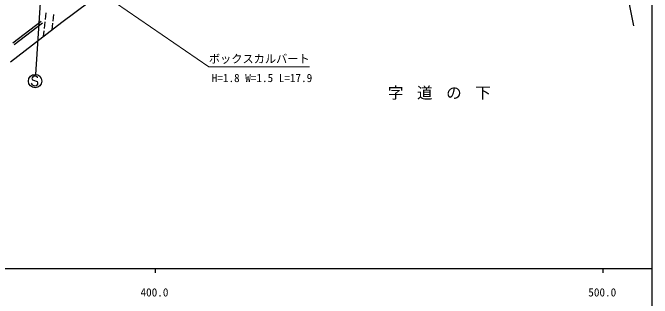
# Model space of a CAD drawing. Units: millimetres at full size, sheet at 1:1000; details may follow other scales. Extents: x 40000 to 680000, y 20000 to 380000.
# Drawn here: x 436202 to 579000, y 198357 to 262039 of the extents above; entities that cross this region are included whole.
import ezdxf
from ezdxf.enums import TextEntityAlignment as Align

# ---------------------------------------------------------------- set-up
doc = ezdxf.new("R2010")
doc.units = ezdxf.units.MM
doc.header["$LTSCALE"] = 1000
for name, color, linetype, lineweight in [('M-BGD', 7, 'Continuous', 25), ('M-BMK-OTRS', 5, 'Continuous', 25), ('M-STR-HTXT', 7, 'Continuous', 13), ('M-STR-STRC', 7, 'Continuous', 25), ('M-TTL-BAND', 7, 'Continuous', 25)]:
    doc.layers.add(name, color=color, linetype=linetype, lineweight=lineweight)
doc.layers.add('M-BMK-HTXT', color=7, linetype='Continuous')
doc.styles.add('ＭＳ ゴシック', font='')
doc.styles.get('ＭＳ ゴシック').set_extended_font_data('MS Gothic')

msp = doc.modelspace()

# ---------------------------------------------------------------- linework, layer by layer
at = {"layer": 'M-BGD'}
for p, q in [((443611, 261997), (443442, 260507)), ((445291, 261691), (445137, 260199)), ((443386, 260010), (443217, 258519)), ((436518, 254939), (442851, 259813)), ((445086, 259701), (444937, 258246)), ((443161, 258022), (443018, 256762))]:
    msp.add_line(p, q, dxfattribs=at)
msp.add_lwpolyline([(435680, 251089), (447164, 259967), (453259, 264459), (460351, 268729)], dxfattribs=at)
at = {"layer": 'M-BMK-OTRS'}
msp.add_line((574927, 259124), (565891, 303207), dxfattribs=at)
at = {"layer": 'M-STR-HTXT'}
msp.add_lwpolyline([(446103, 273233), (480000, 250000), (502500, 250000)], dxfattribs=at)
at = {"layer": 'M-STR-STRC'}
for p, q in [((443028, 276007), (441282, 248300)), ((436213, 255335), (442546, 260209)), ((440497, 247533), (440473, 247362)), ((440473, 247362), (440602, 247089)), ((440690, 247741), (440497, 247533)), ((440602, 247089), (440828, 246979)), ((440887, 247880), (440690, 247741)), ((441136, 247930), (440887, 247880)), ((441309, 247906), (441136, 247930)), ((441526, 247797), (441309, 247906)), ((441691, 247685), (441526, 247797)), ((441742, 247518), (441691, 247685)), ((440477, 246200), (440418, 246365)), ((440603, 245934), (440477, 246200)), ((440758, 245823), (440603, 245934)), ((440977, 245711), (440758, 245823)), ((440828, 246979), (441627, 246696)), ((441158, 245685), (440977, 245711)), ((441409, 245728), (441158, 245685)), ((441596, 245872), (441409, 245728)), ((441702, 246096), (441596, 245872)), ((441627, 246696), (441747, 246437)), ((441747, 246437), (441702, 246096))]:
    msp.add_line(p, q, dxfattribs=at)
msp.add_circle((441184, 246803), 1500, dxfattribs=at)
at = {"layer": 'M-TTL-BAND'}
for p, q in [((579000, 20000), (579000, 370000)), ((40000, 205000), (579000, 205000)), ((468000, 205000), (468000, 204000)), ((568000, 205000), (568000, 204000))]:
    msp.add_line(p, q, dxfattribs=at)

# ---------------------------------------------------------------- texts
at = {"layer": 'M-BMK-HTXT', "insert": (532971, 244048), "char_height": 2566, "attachment_point": 5, "style": 'ＭＳ ゴシック'}
msp.add_mtext('\\T1.86;字道の下', dxfattribs=at)
at = {"layer": 'M-STR-HTXT', "style": 'ＭＳ ゴシック'}
for s, p in [('ボックスカルバート', (491250, 251750)), ('H=1.8 W=1.5 L=17.9', (491854, 247496))]:
    msp.add_text(s, height=1833, dxfattribs=at).set_placement(p, align=Align.MIDDLE_CENTER)
at = {"layer": 'M-TTL-BAND', "style": 'ＭＳ ゴシック'}
for s, p in [('400.0', (467844, 198195)), ('500.0', (567844, 198195))]:
    msp.add_text(s, height=1833, dxfattribs=at).set_placement(p, align=Align.BOTTOM_CENTER)

doc.saveas('drawing.dxf')
